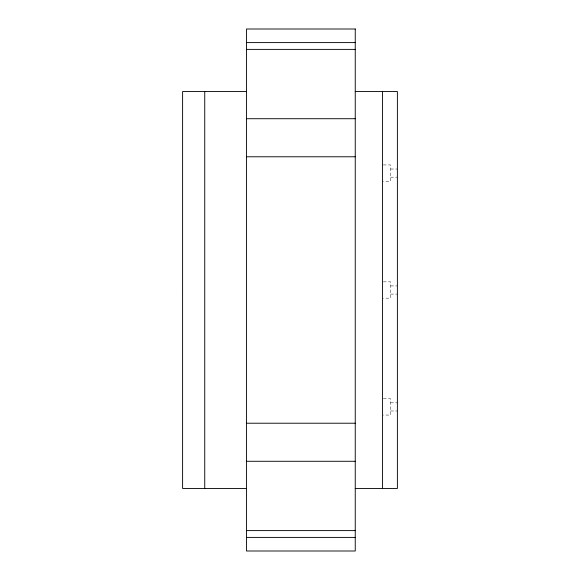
<?xml version="1.0" encoding="UTF-8"?>
<svg xmlns="http://www.w3.org/2000/svg" width="580" height="580" viewBox="0 0 580 580"><rect width="100%" height="100%" fill="white"/><g stroke="black" fill="none" stroke-linecap="round" stroke-linejoin="round"><path stroke-width="0.43" stroke-dasharray="2.9 2.17" d="M383.344 164.938L390.594 164.938L390.594 181.25L383.344 181.25M390.594 169.019L397.387 169.019M390.594 177.175L397.387 177.175M383.344 281.844L390.594 281.844L390.594 298.156L383.344 298.156M390.594 285.925L397.387 285.925M390.594 294.082L397.387 294.082M383.344 398.75L390.594 398.75L390.594 415.062L383.344 415.062M390.594 402.825L397.387 402.825M390.594 410.988L397.387 410.988"/><path stroke-width="0.87" d="M246.5 42.594L355.25 42.594M246.5 49.387L355.25 49.387M246.5 91.531L182.613 91.531L182.606 488.469L246.5 488.469M355.25 91.531L397.387 91.531L397.387 488.469L355.25 488.469M246.5 118.719L355.25 118.719M246.5 156.781L355.25 156.781M246.5 423.219L355.25 423.219M246.5 461.281L355.25 461.281M246.5 530.606L355.25 530.606M246.5 537.406L355.25 537.406M382.438 91.531L382.438 488.469M204.74 91.531L204.74 488.469M355.25 29L246.5 29L246.5 551L355.25 551L355.25 29"/></g></svg>
